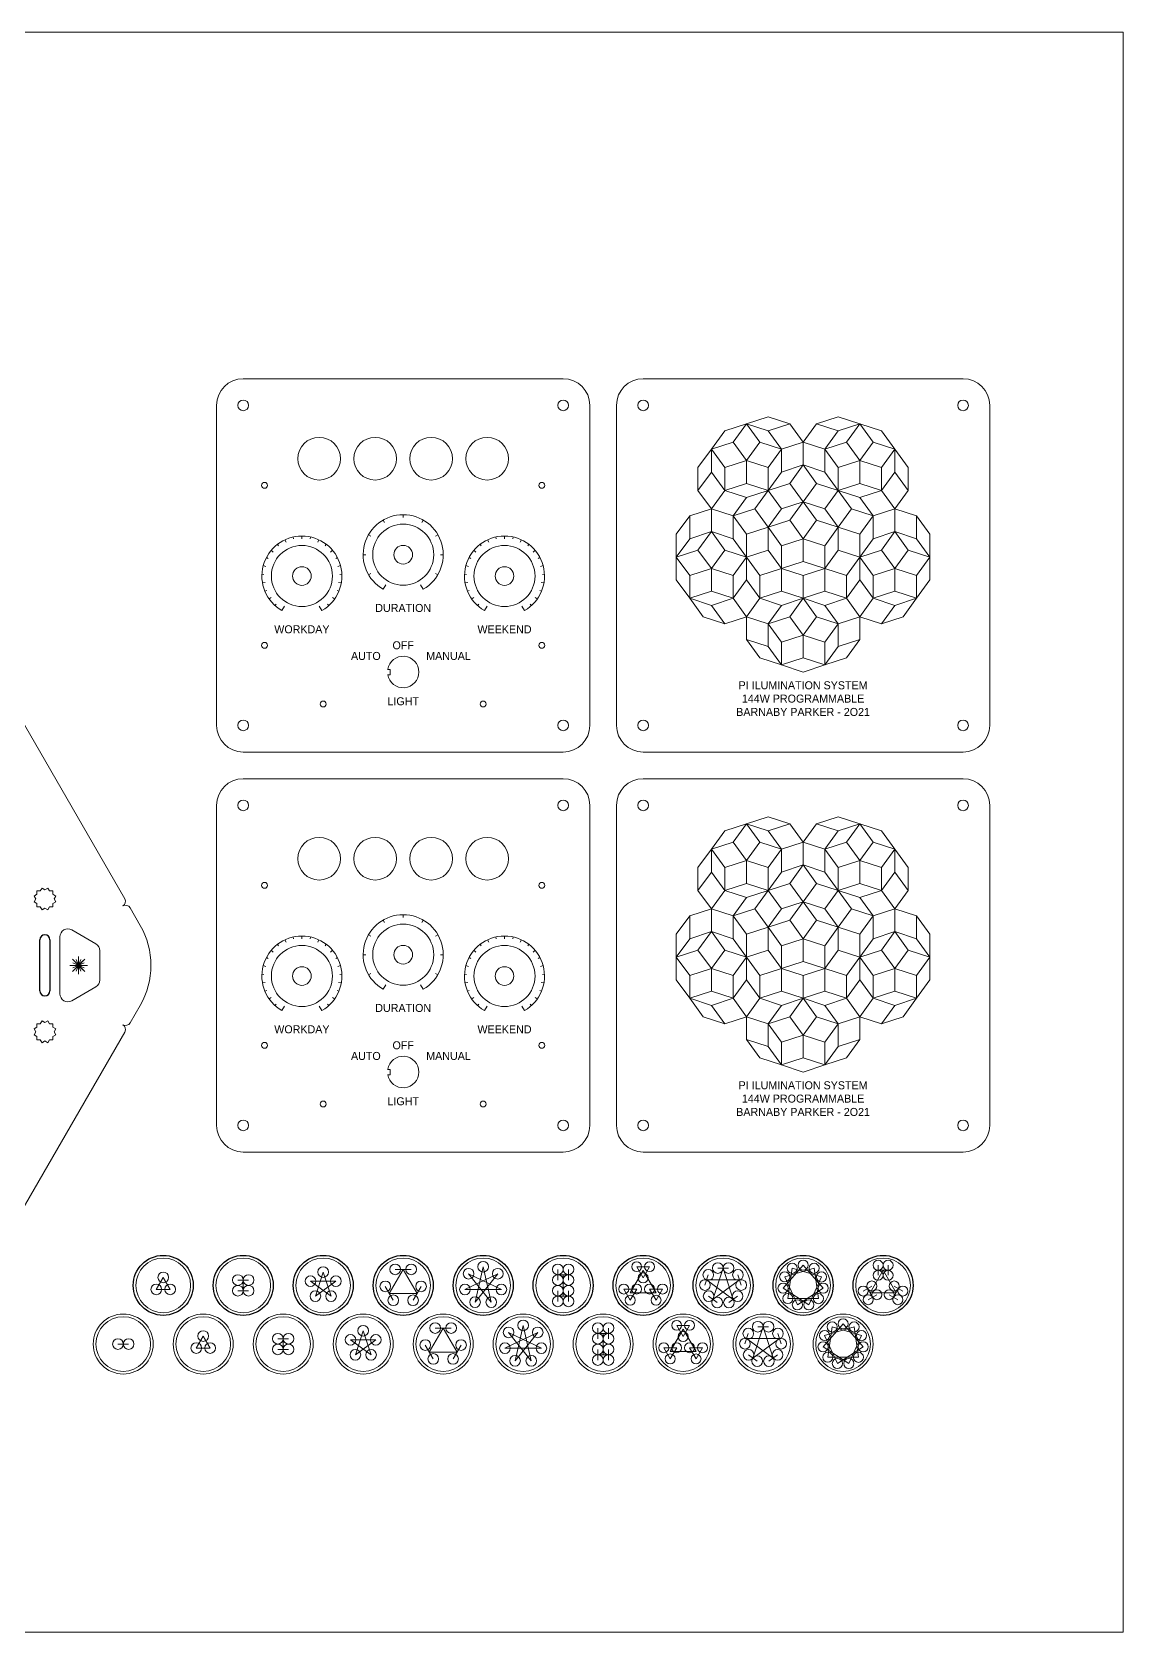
# Model space of a CAD drawing. Header units: millimetres. Extents: x -1250 to -350, y -300 to 300.
# Drawn here: x -759 to -350, y -300 to 300 of the extents above; entities that cross this region are included whole.
import ezdxf

# ---------------------------------------------------------------- set-up
doc = ezdxf.new("R2010")
doc.units = ezdxf.units.MM
doc.layers.get('0').update_dxf_attribs({"color": 1, "true_color": 0xff0000})
doc.layers.add('cut', color=1, linetype='Continuous', lineweight=20, true_color=0xff0000)
doc.layers.add('Vector Engrave', color=5, linetype='Continuous', lineweight=0, true_color=0x0000ff)
doc.styles.add('textstyle0', font='')
doc.styles.add('textstyle1', font='')
doc.styles.add('textstyle10', font='')
doc.styles.add('textstyle11', font='')
doc.styles.add('textstyle12', font='')
doc.styles.add('textstyle13', font='')
doc.styles.add('textstyle14', font='')
doc.styles.add('textstyle15', font='')
doc.styles.add('textstyle2', font='')
doc.styles.add('textstyle3', font='')
doc.styles.add('textstyle4', font='')
doc.styles.add('textstyle5', font='')
doc.styles.add('textstyle6', font='')
doc.styles.add('textstyle7', font='')
doc.styles.add('textstyle8', font='')
doc.styles.add('textstyle9', font='')
doc.styles.get('textstyle0').set_extended_font_data('Inconsolata Expanded ExtraLight')
doc.styles.get('textstyle1').set_extended_font_data('Inconsolata Expanded ExtraLight')
doc.styles.get('textstyle10').set_extended_font_data('Inconsolata Expanded ExtraLight')
doc.styles.get('textstyle11').set_extended_font_data('Inconsolata Expanded ExtraLight')
doc.styles.get('textstyle12').set_extended_font_data('Inconsolata Expanded ExtraLight')
doc.styles.get('textstyle13').set_extended_font_data('Inconsolata Expanded ExtraLight')
doc.styles.get('textstyle14').set_extended_font_data('Inconsolata Expanded ExtraLight')
doc.styles.get('textstyle15').set_extended_font_data('Inconsolata Expanded ExtraLight')
doc.styles.get('textstyle2').set_extended_font_data('Inconsolata Expanded ExtraLight')
doc.styles.get('textstyle3').set_extended_font_data('Inconsolata Expanded ExtraLight')
doc.styles.get('textstyle4').set_extended_font_data('Inconsolata Expanded ExtraLight')
doc.styles.get('textstyle5').set_extended_font_data('Inconsolata Expanded ExtraLight')
doc.styles.get('textstyle6').set_extended_font_data('Inconsolata Expanded ExtraLight')
doc.styles.get('textstyle7').set_extended_font_data('Inconsolata Expanded ExtraLight')
doc.styles.get('textstyle8').set_extended_font_data('Inconsolata Expanded ExtraLight')
doc.styles.get('textstyle9').set_extended_font_data('Inconsolata Expanded ExtraLight')

msp = doc.modelspace()

# ---------------------------------------------------------------- linework, layer by layer
for p, q in [((-756.25, -59.58), (-756.25, -40.42)), ((-752.5, -40.42), (-752.5, -59.58))]:
    msp.add_line(p, q)
for centre in [(-710, -170), (-680, -170), (-650, -170), (-620, -170), (-590, -170), (-560, -170), (-530, -170), (-500, -170), (-470, -170), (-440, -170)]:
    msp.add_circle(centre, 11.25)
for centre, start, end in [((-754.38, -40.42), 0, 180), ((-754.38, -59.58), 180, 0)]:
    msp.add_arc(centre, 1.88, start, end)
at = {"layer": 'cut'}
for p, q in [((-350, 300), (-1250, 300)), ((-350, -300), (-350, 300)), ((-680, 170), (-560, 170)), ((-530, 170), (-410, 170)), ((-690, 40), (-690, 160)), ((-550, 160), (-550, 40)), ((-540, 40), (-540, 160)), ((-400, 160), (-400, 40)), ((-825.57, 150.16), (-724.44, -25)), ((-624.9, 61), (-625.9, 61)), ((-624.9, 59), (-624.9, 61)), ((-625.9, 59), (-624.9, 59)), ((-560, 30), (-680, 30)), ((-410, 30), (-530, 30)), ((-680, 20), (-560, 20)), ((-530, 20), (-410, 20)), ((-690, -110), (-690, 10)), ((-550, 10), (-550, -110)), ((-540, -110), (-540, 10)), ((-400, 10), (-400, -110)), ((-757.37, -23.37), (-758.47, -24)), ((-756.11, -22.1), (-757.37, -22.1)), ((-757.37, -22.1), (-757.37, -23.37)), ((-755.47, -21), (-756.11, -22.1)), ((-754.38, -21.64), (-755.47, -21)), ((-753.28, -21), (-754.38, -21.64)), ((-752.64, -22.1), (-753.28, -21)), ((-751.37, -22.1), (-752.64, -22.1)), ((-751.37, -23.37), (-751.37, -22.1)), ((-750.28, -24), (-751.37, -23.37)), ((-758.47, -24), (-757.84, -25.1)), ((-757.84, -25.1), (-758.47, -26.2)), ((-758.47, -26.2), (-757.37, -26.83)), ((-757.37, -26.83), (-757.37, -28.1)), ((-757.37, -28.1), (-756.11, -28.1)), ((-756.11, -28.1), (-755.47, -29.2)), ((-755.47, -29.2), (-754.38, -28.57)), ((-754.38, -28.57), (-753.28, -29.2)), ((-753.28, -29.2), (-752.64, -28.1)), ((-752.64, -28.1), (-751.37, -28.1)), ((-751.37, -26.83), (-750.28, -26.2)), ((-751.37, -28.1), (-751.37, -26.83)), ((-750.91, -25.1), (-750.28, -24)), ((-750.28, -26.2), (-750.91, -25.1)), ((-718.67, -35), (-722.44, -28.46)), ((-748.75, -39.32), (-748.75, -60.68)), ((-744.25, -36.72), (-735.25, -41.92)), ((-733.75, -44.52), (-733.75, -55.48)), ((-735.25, -58.08), (-744.25, -63.28)), ((-718.67, -65), (-722.44, -71.54)), ((-756.11, -71.9), (-757.37, -71.9)), ((-757.37, -71.9), (-757.37, -73.17)), ((-755.47, -70.8), (-756.11, -71.9)), ((-754.38, -71.43), (-755.47, -70.8)), ((-753.28, -70.8), (-754.38, -71.43)), ((-752.64, -71.9), (-753.28, -70.8)), ((-751.37, -71.9), (-752.64, -71.9)), ((-751.37, -73.17), (-751.37, -71.9)), ((-724.44, -75), (-825.57, -250.16)), ((-757.37, -73.17), (-758.47, -73.8)), ((-758.47, -73.8), (-757.84, -74.9)), ((-757.84, -74.9), (-758.47, -76)), ((-758.47, -76), (-757.37, -76.63)), ((-757.37, -76.63), (-757.37, -77.9)), ((-757.37, -77.9), (-756.11, -77.9)), ((-756.11, -77.9), (-755.47, -79)), ((-753.28, -79), (-752.64, -77.9)), ((-752.64, -77.9), (-751.37, -77.9)), ((-750.28, -73.8), (-751.37, -73.17)), ((-751.37, -76.63), (-750.28, -76)), ((-751.37, -77.9), (-751.37, -76.63)), ((-750.91, -74.9), (-750.28, -73.8)), ((-750.28, -76), (-750.91, -74.9)), ((-755.47, -79), (-754.38, -78.36)), ((-754.38, -78.36), (-753.28, -79)), ((-624.9, -89), (-625.9, -89)), ((-624.9, -91), (-624.9, -89)), ((-625.9, -91), (-624.9, -91)), ((-560, -120), (-680, -120)), ((-410, -120), (-530, -120)), ((-1250, -300), (-350, -300))]:
    msp.add_line(p, q, dxfattribs=at)
for centre, radius in [((-680, 160), 2), ((-560, 160), 2), ((-530, 160), 2), ((-410, 160), 2), ((-651.5, 140), 8), ((-630.5, 140), 8), ((-609.5, 140), 8), ((-588.5, 140), 8), ((-672, 130), 1.1), ((-568, 130), 1.1), ((-620, 104), 3.5), ((-658, 96), 3.5), ((-582, 96), 3.5), ((-672, 70), 1.1), ((-568, 70), 1.1), ((-650, 48), 1.1), ((-590, 48), 1.1), ((-680, 40), 2), ((-560, 40), 2), ((-530, 40), 2), ((-410, 40), 2), ((-680, 10), 2), ((-560, 10), 2), ((-530, 10), 2), ((-410, 10), 2), ((-651.5, -10), 8), ((-630.5, -10), 8), ((-609.5, -10), 8), ((-588.5, -10), 8), ((-672, -20), 1.1), ((-568, -20), 1.1), ((-620, -46), 3.5), ((-658, -54), 3.5), ((-582, -54), 3.5), ((-672, -80), 1.1), ((-568, -80), 1.1), ((-650, -102), 1.1), ((-590, -102), 1.1), ((-680, -110), 2), ((-560, -110), 2), ((-530, -110), 2), ((-410, -110), 2), ((-725, -192), 11.25), ((-695, -192), 11.25), ((-665, -192), 11.25), ((-635, -192), 11.25), ((-605, -192), 11.25), ((-575, -192), 11.25), ((-545, -192), 11.25), ((-515, -192), 11.25), ((-485, -192), 11.25), ((-455, -192), 11.25)]:
    msp.add_circle(centre, radius, dxfattribs=at)
for centre, radius, start, end in [((-680, 160), 10, 90, 180), ((-680, 160), 10, 90, 180), ((-560, 160), 10, 0, 90), ((-560, 160), 10, 0, 90), ((-530, 160), 10, 90, 180), ((-530, 160), 10, 90, 180), ((-410, 160), 10, 0, 90), ((-410, 160), 10, 0, 90), ((-620, 60), 5.9, 189.75826, 170.24174), ((-680, 40), 10, 180, 270), ((-680, 40), 10, 180, 270), ((-560, 40), 10, 270, 0), ((-560, 40), 10, 270, 0), ((-530, 40), 10, 180, 270), ((-530, 40), 10, 180, 270), ((-410, 40), 10, 270, 0), ((-410, 40), 10, 270, 0), ((-680, 10), 10, 90, 180), ((-680, 10), 10, 90, 180), ((-560, 10), 10, 0, 90), ((-560, 10), 10, 0, 90), ((-530, 10), 10, 90, 180), ((-530, 10), 10, 90, 180), ((-410, 10), 10, 0, 90), ((-410, 10), 10, 0, 90), ((-726.17, -26), 2, 300, 30), ((-724.17, -29.46), 2, 30, 120), ((-744.64, -50.01), 30, 330, 30), ((-745.75, -39.32), 3, 60, 180), ((-736.75, -44.52), 3, 0, 60), ((-736.75, -55.48), 3, 300, 0), ((-745.75, -60.68), 3, 180, 300), ((-724.17, -70.54), 2, 240, 330), ((-726.17, -74), 2, 330, 60), ((-620, -90), 5.9, 189.75826, 170.24174), ((-680, -110), 10, 180, 270), ((-680, -110), 10, 180, 270), ((-560, -110), 10, 270, 0), ((-560, -110), 10, 270, 0), ((-530, -110), 10, 180, 270), ((-530, -110), 10, 180, 270), ((-410, -110), 10, 270, 0), ((-410, -110), 10, 270, 0)]:
    msp.add_arc(centre, radius, start, end, dxfattribs=at)
at = {"layer": 'Vector Engrave'}
for p, q in [((-499.39, 150.45), (-504.41, 143.54)), ((-491.27, 153.09), (-499.39, 150.45)), ((-496.29, 146.18), (-491.27, 153.09)), ((-483.14, 155.73), (-491.27, 153.09)), ((-486.25, 146.18), (-491.27, 153.09)), ((-483.14, 150.45), (-491.27, 153.09)), ((-483.14, 155.73), (-475.02, 153.09)), ((-475.02, 153.09), (-483.14, 150.45)), ((-478.12, 143.54), (-483.14, 150.45)), ((-475.02, 153.09), (-470, 146.18)), ((-464.98, 153.09), (-470, 146.18)), ((-456.86, 155.73), (-464.98, 153.09)), ((-464.98, 153.09), (-456.86, 150.45)), ((-456.86, 150.45), (-461.88, 143.54)), ((-456.86, 155.73), (-448.73, 153.09)), ((-448.73, 153.09), (-456.86, 150.45)), ((-453.75, 146.18), (-448.73, 153.09)), ((-443.71, 146.18), (-448.73, 153.09)), ((-440.61, 150.45), (-448.73, 153.09)), ((-435.59, 143.54), (-440.61, 150.45)), ((-496.29, 146.18), (-504.41, 143.54)), ((-491.27, 139.27), (-496.29, 146.18)), ((-491.27, 139.27), (-486.25, 146.18)), ((-486.25, 146.18), (-478.12, 143.54)), ((-478.12, 143.54), (-470, 146.18)), ((-470, 137.64), (-470, 146.18)), ((-470, 146.18), (-461.88, 143.54)), ((-453.75, 146.18), (-461.88, 143.54)), ((-448.73, 139.27), (-453.75, 146.18)), ((-448.73, 139.27), (-443.71, 146.18)), ((-443.71, 146.18), (-435.59, 143.54)), ((-509.43, 136.63), (-504.41, 143.54)), ((-499.39, 136.63), (-504.41, 143.54)), ((-504.41, 143.54), (-504.41, 135)), ((-491.27, 139.27), (-499.39, 136.63)), ((-483.14, 136.63), (-491.27, 139.27)), ((-491.27, 130.73), (-491.27, 139.27)), ((-478.12, 143.54), (-483.14, 136.63)), ((-478.12, 143.54), (-478.12, 135)), ((-461.88, 143.54), (-461.88, 135)), ((-461.88, 143.54), (-456.86, 136.63)), ((-456.86, 136.63), (-448.73, 139.27)), ((-448.73, 139.27), (-440.61, 136.63)), ((-448.73, 130.73), (-448.73, 139.27)), ((-440.61, 136.63), (-435.59, 143.54)), ((-430.57, 136.63), (-435.59, 143.54)), ((-435.59, 135), (-435.59, 143.54)), ((-509.43, 136.63), (-509.43, 128.09)), ((-509.43, 128.09), (-504.41, 135)), ((-504.41, 135), (-499.39, 128.09)), ((-499.39, 136.63), (-499.39, 128.09)), ((-483.14, 128.09), (-483.14, 136.63)), ((-483.14, 128.09), (-478.12, 135)), ((-470, 137.64), (-478.12, 135)), ((-470, 137.64), (-475.02, 130.73)), ((-470, 137.64), (-464.98, 130.73)), ((-470, 137.64), (-461.88, 135)), ((-456.86, 128.09), (-461.88, 135)), ((-456.86, 128.09), (-456.86, 136.63)), ((-440.61, 136.63), (-440.61, 128.09)), ((-440.61, 128.09), (-435.59, 135)), ((-430.57, 128.09), (-435.59, 135)), ((-430.57, 136.63), (-430.57, 128.09)), ((-509.43, 128.09), (-504.41, 121.18)), ((-504.41, 121.18), (-499.39, 128.09)), ((-499.39, 128.09), (-491.27, 130.73)), ((-499.39, 128.09), (-491.27, 125.45)), ((-483.14, 128.09), (-491.27, 130.73)), ((-483.14, 128.09), (-491.27, 125.45)), ((-483.14, 128.09), (-488.16, 121.18)), ((-483.14, 128.09), (-475.02, 130.73)), ((-483.14, 128.09), (-478.12, 121.18)), ((-475.02, 130.73), (-470, 123.82)), ((-464.98, 130.73), (-470, 123.82)), ((-456.86, 128.09), (-464.98, 130.73)), ((-456.86, 128.09), (-461.88, 121.18)), ((-456.86, 128.09), (-448.73, 130.73)), ((-456.86, 128.09), (-451.84, 121.18)), ((-456.86, 128.09), (-448.73, 125.45)), ((-440.61, 128.09), (-448.73, 130.73)), ((-440.61, 128.09), (-448.73, 125.45)), ((-440.61, 128.09), (-435.59, 121.18)), ((-430.57, 128.09), (-435.59, 121.18)), ((-512.53, 118.54), (-504.41, 121.18)), ((-496.29, 118.54), (-504.41, 121.18)), ((-504.41, 112.64), (-504.41, 121.18)), ((-496.29, 118.54), (-491.27, 125.45)), ((-496.29, 118.54), (-488.16, 121.18)), ((-488.16, 121.18), (-483.14, 114.27)), ((-478.12, 121.18), (-483.14, 114.27)), ((-470, 123.82), (-478.12, 121.18)), ((-475.02, 116.91), (-470, 123.82)), ((-464.98, 116.91), (-470, 123.82)), ((-461.88, 121.18), (-470, 123.82)), ((-456.86, 114.27), (-461.88, 121.18)), ((-451.84, 121.18), (-456.86, 114.27)), ((-443.71, 118.54), (-451.84, 121.18)), ((-443.71, 118.54), (-448.73, 125.45)), ((-443.71, 118.54), (-435.59, 121.18)), ((-427.47, 118.54), (-435.59, 121.18)), ((-435.59, 121.18), (-435.59, 112.64)), ((-627.5, 116.99), (-627, 116.12)), ((-620, 119), (-620, 118)), ((-612.5, 116.99), (-613, 116.12)), ((-517.55, 111.63), (-512.53, 118.54)), ((-512.53, 118.54), (-512.53, 110)), ((-496.29, 118.54), (-491.27, 111.63)), ((-496.29, 118.54), (-496.29, 110)), ((-491.27, 111.63), (-483.14, 114.27)), ((-475.02, 116.91), (-483.14, 114.27)), ((-478.12, 107.36), (-483.14, 114.27)), ((-483.14, 114.27), (-483.14, 105.73)), ((-470, 110), (-475.02, 116.91)), ((-470, 110), (-475.02, 116.91)), ((-470, 110), (-464.98, 116.91)), ((-470, 110), (-464.98, 116.91)), ((-464.98, 116.91), (-456.86, 114.27)), ((-461.88, 107.36), (-456.86, 114.27)), ((-448.73, 111.63), (-456.86, 114.27)), ((-456.86, 105.73), (-456.86, 114.27)), ((-443.71, 118.54), (-448.73, 111.63)), ((-443.71, 118.54), (-443.71, 110)), ((-427.47, 118.54), (-427.47, 110)), ((-422.45, 111.63), (-427.47, 118.54)), ((-664.34, 109.59), (-663.92, 108.69)), ((-661.25, 110.64), (-661.1, 109.96)), ((-658, 111), (-658, 110)), ((-654.75, 110.64), (-654.9, 109.96)), ((-651.66, 109.59), (-652.08, 108.69)), ((-632.99, 111.5), (-632.12, 111)), ((-607.01, 111.5), (-607.88, 111)), ((-588.34, 109.59), (-587.92, 108.69)), ((-585.25, 110.64), (-585.1, 109.96)), ((-582, 111), (-582, 110)), ((-578.75, 110.64), (-578.9, 109.96)), ((-575.66, 109.59), (-576.08, 108.69)), ((-517.55, 111.63), (-517.55, 103.09)), ((-512.53, 110), (-517.55, 103.09)), ((-504.41, 112.64), (-512.53, 110)), ((-509.43, 105.73), (-504.41, 112.64)), ((-504.41, 112.64), (-499.39, 105.73)), ((-504.41, 112.64), (-496.29, 110)), ((-491.27, 103.09), (-496.29, 110)), ((-491.27, 103.09), (-491.27, 111.63)), ((-470, 110), (-478.12, 107.36)), ((-470, 110), (-478.12, 107.36)), ((-470, 110), (-470, 101.46)), ((-470, 110), (-461.88, 107.36)), ((-470, 110), (-470, 101.46)), ((-470, 110), (-461.88, 107.36)), ((-448.73, 103.09), (-448.73, 111.63)), ((-448.73, 103.09), (-443.71, 110)), ((-435.59, 112.64), (-443.71, 110)), ((-435.59, 112.64), (-440.61, 105.73)), ((-430.57, 105.73), (-435.59, 112.64)), ((-427.47, 110), (-435.59, 112.64)), ((-422.45, 103.09), (-427.47, 110)), ((-422.45, 111.63), (-422.45, 103.09)), ((-671.31, 102.93), (-670.68, 102.6)), ((-669.49, 105.64), (-668.72, 105)), ((-667.13, 107.9), (-666.71, 107.34)), ((-648.87, 107.9), (-649.29, 107.34)), ((-646.51, 105.64), (-647.28, 105)), ((-644.69, 102.93), (-645.32, 102.6)), ((-635, 104), (-634, 104)), ((-605, 104), (-606, 104)), ((-595.31, 102.93), (-594.68, 102.6)), ((-593.49, 105.64), (-592.72, 105)), ((-591.13, 107.9), (-590.71, 107.34)), ((-572.87, 107.9), (-573.29, 107.34)), ((-570.51, 105.64), (-571.28, 105)), ((-568.69, 102.93), (-569.32, 102.6)), ((-509.43, 105.73), (-517.55, 103.09)), ((-512.53, 96.18), (-517.55, 103.09)), ((-517.55, 103.09), (-517.55, 94.55)), ((-504.41, 98.82), (-509.43, 105.73)), ((-499.39, 105.73), (-504.41, 98.82)), ((-491.27, 103.09), (-499.39, 105.73)), ((-491.27, 103.09), (-496.29, 96.18)), ((-491.27, 103.09), (-483.14, 105.73)), ((-491.27, 103.09), (-486.25, 96.18)), ((-491.27, 103.09), (-491.27, 94.55)), ((-483.14, 105.73), (-478.12, 98.82)), ((-478.12, 107.36), (-478.12, 98.82)), ((-461.88, 107.36), (-461.88, 98.82)), ((-461.88, 98.82), (-456.86, 105.73)), ((-448.73, 103.09), (-456.86, 105.73)), ((-448.73, 103.09), (-453.75, 96.18)), ((-448.73, 103.09), (-440.61, 105.73)), ((-448.73, 103.09), (-448.73, 94.55)), ((-448.73, 103.09), (-443.71, 96.18)), ((-440.61, 105.73), (-435.59, 98.82)), ((-435.59, 98.82), (-430.57, 105.73)), ((-430.57, 105.73), (-422.45, 103.09)), ((-427.47, 96.18), (-422.45, 103.09)), ((-422.45, 94.55), (-422.45, 103.09)), ((-672.99, 96.65), (-672.29, 96.62)), ((-672.49, 99.88), (-671.52, 99.62)), ((-643.51, 99.88), (-644.48, 99.62)), ((-643.01, 96.65), (-643.71, 96.62)), ((-632.99, 96.5), (-632.12, 97)), ((-607.01, 96.5), (-607.88, 97)), ((-596.99, 96.65), (-596.29, 96.62)), ((-596.49, 99.88), (-595.52, 99.62)), ((-567.51, 99.88), (-568.48, 99.62)), ((-567.01, 96.65), (-567.71, 96.62)), ((-504.41, 98.82), (-512.53, 96.18)), ((-512.53, 96.18), (-512.53, 87.64)), ((-504.41, 98.82), (-504.41, 90.28)), ((-496.29, 96.18), (-504.41, 98.82)), ((-496.29, 87.64), (-496.29, 96.18)), ((-486.25, 96.18), (-478.12, 98.82)), ((-486.25, 87.64), (-486.25, 96.18)), ((-470, 101.46), (-478.12, 98.82)), ((-478.12, 90.28), (-478.12, 98.82)), ((-478.12, 98.82), (-470, 96.18)), ((-470, 101.46), (-461.88, 98.82)), ((-470, 96.18), (-461.88, 98.82)), ((-470, 87.64), (-470, 96.18)), ((-453.75, 96.18), (-461.88, 98.82)), ((-461.88, 90.28), (-461.88, 98.82)), ((-453.75, 87.64), (-453.75, 96.18)), ((-443.71, 96.18), (-435.59, 98.82)), ((-443.71, 87.64), (-443.71, 96.18)), ((-435.59, 98.82), (-435.59, 90.28)), ((-435.59, 98.82), (-427.47, 96.18)), ((-427.47, 96.18), (-427.47, 87.64)), ((-672.77, 93.4), (-671.79, 93.57)), ((-671.86, 90.26), (-671.21, 90.53)), ((-644.14, 90.26), (-644.79, 90.53)), ((-643.23, 93.4), (-644.21, 93.57)), ((-627.5, 91.01), (-626.5, 92.74)), ((-612.5, 91.01), (-613.5, 92.74)), ((-596.77, 93.4), (-595.79, 93.57)), ((-595.86, 90.26), (-595.21, 90.53)), ((-568.14, 90.26), (-568.79, 90.53)), ((-567.23, 93.4), (-568.21, 93.57)), ((-517.55, 94.55), (-512.53, 87.64)), ((-504.41, 90.28), (-512.53, 87.64)), ((-504.41, 90.28), (-496.29, 87.64)), ((-496.29, 87.64), (-491.27, 94.55)), ((-486.25, 87.64), (-491.27, 94.55)), ((-486.25, 87.64), (-478.12, 90.28)), ((-470, 87.64), (-478.12, 90.28)), ((-470, 87.64), (-461.88, 90.28)), ((-453.75, 87.64), (-461.88, 90.28)), ((-453.75, 87.64), (-448.73, 94.55)), ((-443.71, 87.64), (-448.73, 94.55)), ((-435.59, 90.28), (-443.71, 87.64)), ((-435.59, 90.28), (-427.47, 87.64)), ((-427.47, 87.64), (-422.45, 94.55)), ((-670.29, 87.4), (-669.47, 87.97)), ((-668.13, 84.94), (-667.66, 85.46)), ((-665.5, 83.01), (-664.5, 84.74)), ((-650.5, 83.01), (-651.5, 84.74)), ((-647.87, 84.94), (-648.34, 85.46)), ((-645.71, 87.4), (-646.53, 87.97)), ((-594.29, 87.4), (-593.47, 87.97)), ((-592.13, 84.94), (-591.66, 85.46)), ((-589.5, 83.01), (-588.5, 84.74)), ((-574.5, 83.01), (-575.5, 84.74)), ((-571.87, 84.94), (-572.34, 85.46)), ((-569.71, 87.4), (-570.53, 87.97)), ((-507.51, 80.73), (-512.53, 87.64)), ((-512.53, 87.64), (-504.41, 85)), ((-504.41, 85), (-496.29, 87.64)), ((-499.39, 78.09), (-504.41, 85)), ((-491.27, 80.73), (-496.29, 87.64)), ((-486.25, 87.64), (-491.27, 80.73)), ((-486.25, 87.64), (-478.12, 85)), ((-483.14, 78.09), (-478.12, 85)), ((-470, 87.64), (-478.12, 85)), ((-470, 87.64), (-475.02, 80.73)), ((-470, 87.64), (-461.88, 85)), ((-470, 87.64), (-464.98, 80.73)), ((-453.75, 87.64), (-461.88, 85)), ((-456.86, 78.09), (-461.88, 85)), ((-453.75, 87.64), (-448.73, 80.73)), ((-443.71, 87.64), (-448.73, 80.73)), ((-443.71, 87.64), (-435.59, 85)), ((-440.61, 78.09), (-435.59, 85)), ((-435.59, 85), (-427.47, 87.64)), ((-432.49, 80.73), (-427.47, 87.64)), ((-507.51, 80.73), (-499.39, 78.09)), ((-499.39, 78.09), (-491.27, 80.73)), ((-491.27, 72.19), (-491.27, 80.73)), ((-483.14, 78.09), (-491.27, 80.73)), ((-483.14, 78.09), (-475.02, 80.73)), ((-478.12, 71.18), (-483.14, 78.09)), ((-483.14, 78.09), (-483.14, 69.55)), ((-475.02, 80.73), (-470, 73.82)), ((-464.98, 80.73), (-470, 73.82)), ((-456.86, 78.09), (-464.98, 80.73)), ((-461.88, 71.18), (-456.86, 78.09)), ((-448.73, 80.73), (-456.86, 78.09)), ((-456.86, 69.55), (-456.86, 78.09)), ((-440.61, 78.09), (-448.73, 80.73)), ((-448.73, 72.19), (-448.73, 80.73)), ((-432.49, 80.73), (-440.61, 78.09)), ((-491.27, 72.19), (-483.14, 69.55)), ((-486.25, 65.28), (-491.27, 72.19)), ((-470, 73.82), (-478.12, 71.18)), ((-470, 73.82), (-470, 65.28)), ((-470, 73.82), (-461.88, 71.18)), ((-448.73, 72.19), (-456.86, 69.55)), ((-453.75, 65.28), (-448.73, 72.19)), ((-483.14, 69.55), (-478.12, 62.64)), ((-478.12, 71.18), (-478.12, 62.64)), ((-461.88, 71.18), (-461.88, 62.64)), ((-461.88, 62.64), (-456.86, 69.55)), ((-486.25, 65.28), (-478.12, 62.64)), ((-470, 65.28), (-478.12, 62.64)), ((-478.12, 62.64), (-470, 60)), ((-470, 65.28), (-461.88, 62.64)), ((-470, 60), (-461.88, 62.64)), ((-453.75, 65.28), (-461.88, 62.64)), ((-499.39, 0.45), (-504.41, -6.46)), ((-491.27, 3.09), (-499.39, 0.45)), ((-496.29, -3.82), (-491.27, 3.09)), ((-483.14, 5.73), (-491.27, 3.09)), ((-486.25, -3.82), (-491.27, 3.09)), ((-483.14, 0.45), (-491.27, 3.09)), ((-483.14, 5.73), (-475.02, 3.09)), ((-475.02, 3.09), (-483.14, 0.45)), ((-478.12, -6.46), (-483.14, 0.45)), ((-475.02, 3.09), (-470, -3.82)), ((-464.98, 3.09), (-470, -3.82)), ((-456.86, 5.73), (-464.98, 3.09)), ((-464.98, 3.09), (-456.86, 0.45)), ((-456.86, 0.45), (-461.88, -6.46)), ((-456.86, 5.73), (-448.73, 3.09)), ((-448.73, 3.09), (-456.86, 0.45)), ((-453.75, -3.82), (-448.73, 3.09)), ((-443.71, -3.82), (-448.73, 3.09)), ((-440.61, 0.45), (-448.73, 3.09)), ((-435.59, -6.46), (-440.61, 0.45)), ((-496.29, -3.82), (-504.41, -6.46)), ((-491.27, -10.73), (-496.29, -3.82)), ((-491.27, -10.73), (-486.25, -3.82)), ((-486.25, -3.82), (-478.12, -6.46)), ((-478.12, -6.46), (-470, -3.82)), ((-470, -12.36), (-470, -3.82)), ((-470, -3.82), (-461.88, -6.46)), ((-453.75, -3.82), (-461.88, -6.46)), ((-448.73, -10.73), (-453.75, -3.82)), ((-448.73, -10.73), (-443.71, -3.82)), ((-443.71, -3.82), (-435.59, -6.46)), ((-509.43, -13.37), (-504.41, -6.46)), ((-499.39, -13.37), (-504.41, -6.46)), ((-504.41, -6.46), (-504.41, -15)), ((-491.27, -10.73), (-499.39, -13.37)), ((-483.14, -13.37), (-491.27, -10.73)), ((-491.27, -19.27), (-491.27, -10.73)), ((-478.12, -6.46), (-483.14, -13.37)), ((-478.12, -6.46), (-478.12, -15)), ((-461.88, -6.46), (-461.88, -15)), ((-461.88, -6.46), (-456.86, -13.37)), ((-456.86, -13.37), (-448.73, -10.73)), ((-448.73, -10.73), (-440.61, -13.37)), ((-448.73, -19.27), (-448.73, -10.73)), ((-440.61, -13.37), (-435.59, -6.46)), ((-430.57, -13.37), (-435.59, -6.46)), ((-435.59, -15), (-435.59, -6.46)), ((-509.43, -13.37), (-509.43, -21.91)), ((-509.43, -21.91), (-504.41, -15)), ((-504.41, -15), (-499.39, -21.91)), ((-499.39, -13.37), (-499.39, -21.91)), ((-483.14, -21.91), (-483.14, -13.37)), ((-483.14, -21.91), (-478.12, -15)), ((-470, -12.36), (-478.12, -15)), ((-470, -12.36), (-475.02, -19.27)), ((-470, -12.36), (-464.98, -19.27)), ((-470, -12.36), (-461.88, -15)), ((-456.86, -21.91), (-461.88, -15)), ((-456.86, -21.91), (-456.86, -13.37)), ((-440.61, -13.37), (-440.61, -21.91)), ((-440.61, -21.91), (-435.59, -15)), ((-430.57, -21.91), (-435.59, -15)), ((-430.57, -13.37), (-430.57, -21.91)), ((-509.43, -21.91), (-504.41, -28.82)), ((-504.41, -28.82), (-499.39, -21.91)), ((-499.39, -21.91), (-491.27, -19.27)), ((-499.39, -21.91), (-491.27, -24.55)), ((-483.14, -21.91), (-491.27, -19.27)), ((-483.14, -21.91), (-491.27, -24.55)), ((-483.14, -21.91), (-488.16, -28.82)), ((-483.14, -21.91), (-475.02, -19.27)), ((-483.14, -21.91), (-478.12, -28.82)), ((-475.02, -19.27), (-470, -26.18)), ((-464.98, -19.27), (-470, -26.18)), ((-456.86, -21.91), (-464.98, -19.27)), ((-456.86, -21.91), (-461.88, -28.82)), ((-456.86, -21.91), (-448.73, -19.27)), ((-456.86, -21.91), (-451.84, -28.82)), ((-456.86, -21.91), (-448.73, -24.55)), ((-440.61, -21.91), (-448.73, -19.27)), ((-440.61, -21.91), (-448.73, -24.55)), ((-440.61, -21.91), (-435.59, -28.82)), ((-430.57, -21.91), (-435.59, -28.82)), ((-512.53, -31.46), (-504.41, -28.82)), ((-496.29, -31.46), (-504.41, -28.82)), ((-504.41, -37.36), (-504.41, -28.82)), ((-496.29, -31.46), (-491.27, -24.55)), ((-496.29, -31.46), (-488.16, -28.82)), ((-488.16, -28.82), (-483.14, -35.73)), ((-478.12, -28.82), (-483.14, -35.73)), ((-470, -26.18), (-478.12, -28.82)), ((-475.02, -33.09), (-470, -26.18)), ((-464.98, -33.09), (-470, -26.18)), ((-461.88, -28.82), (-470, -26.18)), ((-456.86, -35.73), (-461.88, -28.82)), ((-451.84, -28.82), (-456.86, -35.73)), ((-443.71, -31.46), (-451.84, -28.82)), ((-443.71, -31.46), (-448.73, -24.55)), ((-443.71, -31.46), (-435.59, -28.82)), ((-427.47, -31.46), (-435.59, -28.82)), ((-435.59, -28.82), (-435.59, -37.36)), ((-627.5, -33.01), (-627, -33.88)), ((-620, -31), (-620, -32)), ((-612.5, -33.01), (-613, -33.88)), ((-517.55, -38.37), (-512.53, -31.46)), ((-512.53, -31.46), (-512.53, -40)), ((-496.29, -31.46), (-491.27, -38.37)), ((-496.29, -31.46), (-496.29, -40)), ((-491.27, -38.37), (-483.14, -35.73)), ((-475.02, -33.09), (-483.14, -35.73)), ((-478.12, -42.64), (-483.14, -35.73)), ((-483.14, -35.73), (-483.14, -44.27)), ((-470, -40), (-475.02, -33.09)), ((-470, -40), (-475.02, -33.09)), ((-470, -40), (-464.98, -33.09)), ((-470, -40), (-464.98, -33.09)), ((-464.98, -33.09), (-456.86, -35.73)), ((-461.88, -42.64), (-456.86, -35.73)), ((-448.73, -38.37), (-456.86, -35.73)), ((-456.86, -44.27), (-456.86, -35.73)), ((-443.71, -31.46), (-448.73, -38.37)), ((-443.71, -31.46), (-443.71, -40)), ((-427.47, -31.46), (-427.47, -40)), ((-422.45, -38.37), (-427.47, -31.46)), ((-664.34, -40.41), (-663.92, -41.31)), ((-661.25, -39.36), (-661.1, -40.04)), ((-658, -39), (-658, -40)), ((-654.75, -39.36), (-654.9, -40.04)), ((-651.66, -40.41), (-652.08, -41.31)), ((-632.99, -38.5), (-632.12, -39)), ((-607.01, -38.5), (-607.88, -39)), ((-588.34, -40.41), (-587.92, -41.31)), ((-585.25, -39.36), (-585.1, -40.04)), ((-582, -39), (-582, -40)), ((-578.75, -39.36), (-578.9, -40.04)), ((-575.66, -40.41), (-576.08, -41.31)), ((-517.55, -38.37), (-517.55, -46.91)), ((-512.53, -40), (-517.55, -46.91)), ((-504.41, -37.36), (-512.53, -40)), ((-509.43, -44.27), (-504.41, -37.36)), ((-504.41, -37.36), (-499.39, -44.27)), ((-504.41, -37.36), (-496.29, -40)), ((-491.27, -46.91), (-496.29, -40)), ((-491.27, -46.91), (-491.27, -38.37)), ((-470, -40), (-478.12, -42.64)), ((-470, -40), (-478.12, -42.64)), ((-470, -40), (-470, -48.54)), ((-470, -40), (-461.88, -42.64)), ((-470, -40), (-470, -48.54)), ((-470, -40), (-461.88, -42.64)), ((-448.73, -46.91), (-448.73, -38.37)), ((-448.73, -46.91), (-443.71, -40)), ((-435.59, -37.36), (-443.71, -40)), ((-435.59, -37.36), (-440.61, -44.27)), ((-430.57, -44.27), (-435.59, -37.36)), ((-427.47, -40), (-435.59, -37.36)), ((-422.45, -46.91), (-427.47, -40)), ((-422.45, -38.37), (-422.45, -46.91)), ((-739.41, -52.34), (-744.09, -47.66)), ((-739.41, -47.66), (-744.09, -52.34)), ((-740.87, -52.13), (-742.63, -47.87)), ((-740.87, -47.87), (-742.63, -52.13)), ((-741.75, -53.31), (-741.75, -46.69)), ((-741.75, -52.31), (-741.75, -47.69)), ((-671.31, -47.07), (-670.68, -47.4)), ((-669.49, -44.36), (-668.72, -45)), ((-667.13, -42.1), (-666.71, -42.66)), ((-648.87, -42.1), (-649.29, -42.66)), ((-646.51, -44.36), (-647.28, -45)), ((-644.69, -47.07), (-645.32, -47.4)), ((-635, -46), (-634, -46)), ((-605, -46), (-606, -46)), ((-595.31, -47.07), (-594.68, -47.4)), ((-593.49, -44.36), (-592.72, -45)), ((-591.13, -42.1), (-590.71, -42.66)), ((-572.87, -42.1), (-573.29, -42.66)), ((-570.51, -44.36), (-571.28, -45)), ((-568.69, -47.07), (-569.32, -47.4)), ((-509.43, -44.27), (-517.55, -46.91)), ((-512.53, -53.82), (-517.55, -46.91)), ((-517.55, -46.91), (-517.55, -55.45)), ((-504.41, -51.18), (-509.43, -44.27)), ((-499.39, -44.27), (-504.41, -51.18)), ((-491.27, -46.91), (-499.39, -44.27)), ((-491.27, -46.91), (-496.29, -53.82)), ((-491.27, -46.91), (-483.14, -44.27)), ((-491.27, -46.91), (-486.25, -53.82)), ((-491.27, -46.91), (-491.27, -55.45)), ((-483.14, -44.27), (-478.12, -51.18)), ((-478.12, -42.64), (-478.12, -51.18)), ((-461.88, -42.64), (-461.88, -51.18)), ((-461.88, -51.18), (-456.86, -44.27)), ((-448.73, -46.91), (-456.86, -44.27)), ((-448.73, -46.91), (-453.75, -53.82)), ((-448.73, -46.91), (-440.61, -44.27)), ((-448.73, -46.91), (-448.73, -55.45)), ((-448.73, -46.91), (-443.71, -53.82)), ((-440.61, -44.27), (-435.59, -51.18)), ((-435.59, -51.18), (-430.57, -44.27)), ((-430.57, -44.27), (-422.45, -46.91)), ((-427.47, -53.82), (-422.45, -46.91)), ((-422.45, -55.45), (-422.45, -46.91)), ((-738.44, -50), (-745.06, -50)), ((-739.44, -50), (-744.06, -50)), ((-739.62, -50.88), (-743.88, -49.12)), ((-739.62, -49.12), (-743.88, -50.88)), ((-740.12, -51.63), (-743.38, -48.37)), ((-740.12, -48.37), (-743.38, -51.63)), ((-672.99, -53.35), (-672.29, -53.38)), ((-672.49, -50.12), (-671.52, -50.38)), ((-643.51, -50.12), (-644.48, -50.38)), ((-643.01, -53.35), (-643.71, -53.38)), ((-632.99, -53.5), (-632.12, -53)), ((-607.01, -53.5), (-607.88, -53)), ((-596.99, -53.35), (-596.29, -53.38)), ((-596.49, -50.12), (-595.52, -50.38)), ((-567.51, -50.12), (-568.48, -50.38)), ((-567.01, -53.35), (-567.71, -53.38)), ((-504.41, -51.18), (-512.53, -53.82)), ((-512.53, -53.82), (-512.53, -62.36)), ((-504.41, -51.18), (-504.41, -59.72)), ((-496.29, -53.82), (-504.41, -51.18)), ((-496.29, -62.36), (-496.29, -53.82)), ((-486.25, -53.82), (-478.12, -51.18)), ((-486.25, -62.36), (-486.25, -53.82)), ((-470, -48.54), (-478.12, -51.18)), ((-478.12, -59.72), (-478.12, -51.18)), ((-478.12, -51.18), (-470, -53.82)), ((-470, -48.54), (-461.88, -51.18)), ((-470, -53.82), (-461.88, -51.18)), ((-470, -62.36), (-470, -53.82)), ((-453.75, -53.82), (-461.88, -51.18)), ((-461.88, -59.72), (-461.88, -51.18)), ((-453.75, -62.36), (-453.75, -53.82)), ((-443.71, -53.82), (-435.59, -51.18)), ((-443.71, -62.36), (-443.71, -53.82)), ((-435.59, -51.18), (-435.59, -59.72)), ((-435.59, -51.18), (-427.47, -53.82)), ((-427.47, -53.82), (-427.47, -62.36)), ((-672.77, -56.6), (-671.79, -56.43)), ((-671.86, -59.74), (-671.21, -59.47)), ((-644.14, -59.74), (-644.79, -59.47)), ((-643.23, -56.6), (-644.21, -56.43)), ((-627.5, -58.99), (-626.5, -57.26)), ((-612.5, -58.99), (-613.5, -57.26)), ((-596.77, -56.6), (-595.79, -56.43)), ((-595.86, -59.74), (-595.21, -59.47)), ((-568.14, -59.74), (-568.79, -59.47)), ((-567.23, -56.6), (-568.21, -56.43)), ((-517.55, -55.45), (-512.53, -62.36)), ((-504.41, -59.72), (-512.53, -62.36)), ((-504.41, -59.72), (-496.29, -62.36)), ((-496.29, -62.36), (-491.27, -55.45)), ((-486.25, -62.36), (-491.27, -55.45)), ((-486.25, -62.36), (-478.12, -59.72)), ((-470, -62.36), (-478.12, -59.72)), ((-470, -62.36), (-461.88, -59.72)), ((-453.75, -62.36), (-461.88, -59.72)), ((-453.75, -62.36), (-448.73, -55.45)), ((-443.71, -62.36), (-448.73, -55.45)), ((-435.59, -59.72), (-443.71, -62.36)), ((-435.59, -59.72), (-427.47, -62.36)), ((-427.47, -62.36), (-422.45, -55.45)), ((-670.29, -62.6), (-669.47, -62.03)), ((-668.13, -65.06), (-667.66, -64.54)), ((-665.5, -66.99), (-664.5, -65.26)), ((-650.5, -66.99), (-651.5, -65.26)), ((-647.87, -65.06), (-648.34, -64.54)), ((-645.71, -62.6), (-646.53, -62.03)), ((-594.29, -62.6), (-593.47, -62.03)), ((-592.13, -65.06), (-591.66, -64.54)), ((-589.5, -66.99), (-588.5, -65.26)), ((-574.5, -66.99), (-575.5, -65.26)), ((-571.87, -65.06), (-572.34, -64.54)), ((-569.71, -62.6), (-570.53, -62.03)), ((-507.51, -69.27), (-512.53, -62.36)), ((-512.53, -62.36), (-504.41, -65)), ((-504.41, -65), (-496.29, -62.36)), ((-499.39, -71.91), (-504.41, -65)), ((-491.27, -69.27), (-496.29, -62.36)), ((-486.25, -62.36), (-491.27, -69.27)), ((-486.25, -62.36), (-478.12, -65)), ((-483.14, -71.91), (-478.12, -65)), ((-470, -62.36), (-478.12, -65)), ((-470, -62.36), (-475.02, -69.27)), ((-470, -62.36), (-461.88, -65)), ((-470, -62.36), (-464.98, -69.27)), ((-453.75, -62.36), (-461.88, -65)), ((-456.86, -71.91), (-461.88, -65)), ((-453.75, -62.36), (-448.73, -69.27)), ((-443.71, -62.36), (-448.73, -69.27)), ((-443.71, -62.36), (-435.59, -65)), ((-440.61, -71.91), (-435.59, -65)), ((-435.59, -65), (-427.47, -62.36)), ((-432.49, -69.27), (-427.47, -62.36)), ((-507.51, -69.27), (-499.39, -71.91)), ((-499.39, -71.91), (-491.27, -69.27)), ((-491.27, -77.81), (-491.27, -69.27)), ((-483.14, -71.91), (-491.27, -69.27)), ((-483.14, -71.91), (-475.02, -69.27)), ((-478.12, -78.82), (-483.14, -71.91)), ((-483.14, -71.91), (-483.14, -80.45)), ((-475.02, -69.27), (-470, -76.18)), ((-464.98, -69.27), (-470, -76.18)), ((-456.86, -71.91), (-464.98, -69.27)), ((-461.88, -78.82), (-456.86, -71.91)), ((-448.73, -69.27), (-456.86, -71.91)), ((-456.86, -80.45), (-456.86, -71.91)), ((-440.61, -71.91), (-448.73, -69.27)), ((-448.73, -77.81), (-448.73, -69.27)), ((-432.49, -69.27), (-440.61, -71.91)), ((-491.27, -77.81), (-483.14, -80.45)), ((-486.25, -84.72), (-491.27, -77.81)), ((-470, -76.18), (-478.12, -78.82)), ((-470, -76.18), (-470, -84.72)), ((-470, -76.18), (-461.88, -78.82)), ((-448.73, -77.81), (-456.86, -80.45)), ((-453.75, -84.72), (-448.73, -77.81)), ((-483.14, -80.45), (-478.12, -87.36)), ((-478.12, -78.82), (-478.12, -87.36)), ((-461.88, -78.82), (-461.88, -87.36)), ((-461.88, -87.36), (-456.86, -80.45)), ((-486.25, -84.72), (-478.12, -87.36)), ((-470, -84.72), (-478.12, -87.36)), ((-478.12, -87.36), (-470, -90)), ((-470, -84.72), (-461.88, -87.36)), ((-470, -90), (-461.88, -87.36)), ((-453.75, -84.72), (-461.88, -87.36)), ((-710, -167), (-712.6, -171.5)), ((-707.4, -171.5), (-710, -167)), ((-682, -168), (-678, -168)), ((-680, -172), (-680, -168)), ((-650, -165), (-652.94, -174.05)), ((-647.06, -174.05), (-650, -165)), ((-625.2, -173), (-620, -164)), ((-623, -164), (-617, -164)), ((-620, -164), (-614.8, -173)), ((-596.82, -171.56), (-584.53, -165.64)), ((-586.96, -176.31), (-595.47, -165.64)), ((-595.47, -165.64), (-583.18, -171.56)), ((-593.04, -176.31), (-590, -163)), ((-584.53, -165.64), (-593.04, -176.31)), ((-590, -163), (-586.96, -176.31)), ((-562, -168), (-562, -164)), ((-562, -166), (-558, -166)), ((-560, -174), (-560, -166)), ((-558, -168), (-558, -164)), ((-534.85, -172.8), (-530, -164.4)), ((-527.58, -163), (-532.42, -163)), ((-532.42, -163), (-530, -167.2)), ((-530, -167.2), (-527.58, -163)), ((-530, -164.4), (-525.15, -172.8)), ((-506.8, -169.89), (-505.56, -166.09)), ((-506.18, -167.99), (-496.18, -175.26)), ((-493.82, -167.99), (-506.18, -167.99)), ((-500, -163.5), (-503.82, -175.26)), ((-503.82, -175.26), (-493.82, -167.99)), ((-502, -163.5), (-498, -163.5)), ((-496.18, -175.26), (-500, -163.5)), ((-494.44, -166.09), (-493.2, -169.89)), ((-477.52, -171.08), (-470, -162.4)), ((-476.91, -166.84), (-465.88, -163.61)), ((-472.15, -177.29), (-476.91, -166.84)), ((-475.75, -174.97), (-474.11, -163.61)), ((-474.11, -163.61), (-463.08, -166.85)), ((-470, -162.4), (-462.48, -171.09)), ((-463.08, -166.85), (-467.86, -177.29)), ((-465.88, -163.61), (-464.26, -174.98)), ((-444.88, -172.82), (-440, -164.36)), ((-441.88, -162.48), (-441.88, -166.24)), ((-441.88, -164.36), (-438.12, -164.36)), ((-440, -164.36), (-435.12, -172.82)), ((-438.12, -166.24), (-438.12, -162.48)), ((-712.6, -171.5), (-707.4, -171.5)), ((-682, -172), (-678, -172)), ((-654.76, -168.45), (-647.06, -174.05)), ((-645.24, -168.45), (-654.76, -168.45)), ((-652.94, -174.05), (-645.24, -168.45)), ((-623.7, -175.6), (-626.7, -170.4)), ((-614.8, -173), (-625.2, -173)), ((-613.3, -170.4), (-616.3, -175.6)), ((-583.18, -171.56), (-596.82, -171.56)), ((-562, -176), (-562, -172)), ((-562, -174), (-558, -174)), ((-558, -176), (-558, -172)), ((-537.27, -171.4), (-534.85, -175.6)), ((-532.42, -171.4), (-537.27, -171.4)), ((-534.85, -175.6), (-532.42, -171.4)), ((-525.15, -172.8), (-534.85, -172.8)), ((-522.73, -171.4), (-527.58, -171.4)), ((-527.58, -171.4), (-525.15, -175.6)), ((-525.15, -175.6), (-522.73, -171.4)), ((-467.86, -177.29), (-477.52, -171.08)), ((-462.48, -171.09), (-472.15, -177.29)), ((-444.2, -170.25), (-447.45, -172.13)), ((-443.94, -174.45), (-445.82, -171.19)), ((-445.57, -175.39), (-442.32, -173.51)), ((-435.12, -172.82), (-444.88, -172.82)), ((-437.68, -173.51), (-434.43, -175.39)), ((-434.18, -171.19), (-436.06, -174.45)), ((-432.55, -172.13), (-435.8, -170.25)), ((-502.2, -176.43), (-505.44, -174.08)), ((-494.56, -174.08), (-497.8, -176.43)), ((-464.26, -174.98), (-475.75, -174.97)), ((-610.2, -195), (-605, -186)), ((-608, -186), (-602, -186)), ((-605, -186), (-599.8, -195)), ((-578.04, -198.31), (-575, -185)), ((-575, -185), (-571.96, -198.31)), ((-547, -190), (-547, -186)), ((-543, -190), (-543, -186)), ((-512.58, -185), (-517.42, -185)), ((-517.42, -185), (-515, -189.2)), ((-515, -189.2), (-512.58, -185)), ((-485, -185.5), (-488.82, -197.26)), ((-487, -185.5), (-483, -185.5)), ((-481.18, -197.26), (-485, -185.5)), ((-462.52, -193.08), (-455, -184.4)), ((-461.91, -188.84), (-450.88, -185.61)), ((-460.75, -196.97), (-459.11, -185.61)), ((-459.11, -185.61), (-448.08, -188.85)), ((-455, -184.4), (-447.48, -193.09)), ((-450.88, -185.61), (-449.26, -196.98)), ((-727, -192), (-723, -192)), ((-695, -189), (-697.6, -193.5)), ((-692.4, -193.5), (-695, -189)), ((-667, -190), (-663, -190)), ((-665, -194), (-665, -190)), ((-639.76, -190.45), (-632.06, -196.05)), ((-630.24, -190.45), (-639.76, -190.45)), ((-635, -187), (-637.94, -196.05)), ((-637.94, -196.05), (-630.24, -190.45)), ((-632.06, -196.05), (-635, -187)), ((-581.82, -193.56), (-569.53, -187.64)), ((-571.96, -198.31), (-580.47, -187.64)), ((-580.47, -187.64), (-568.18, -193.56)), ((-569.53, -187.64), (-578.04, -198.31)), ((-547, -188), (-543, -188)), ((-545, -196), (-545, -188)), ((-519.85, -194.8), (-515, -186.4)), ((-515, -186.4), (-510.15, -194.8)), ((-491.8, -191.89), (-490.56, -188.09)), ((-491.18, -189.99), (-481.18, -197.26)), ((-478.82, -189.99), (-491.18, -189.99)), ((-488.82, -197.26), (-478.82, -189.99)), ((-479.44, -188.09), (-478.2, -191.89)), ((-457.15, -199.29), (-461.91, -188.84)), ((-448.08, -188.85), (-452.86, -199.29)), ((-697.6, -193.5), (-692.4, -193.5)), ((-667, -194), (-663, -194)), ((-608.7, -197.6), (-611.7, -192.4)), ((-599.8, -195), (-610.2, -195)), ((-598.3, -192.4), (-601.3, -197.6)), ((-568.18, -193.56), (-581.82, -193.56)), ((-547, -198), (-547, -194)), ((-547, -196), (-543, -196)), ((-543, -198), (-543, -194)), ((-522.27, -193.4), (-519.85, -197.6)), ((-517.42, -193.4), (-522.27, -193.4)), ((-519.85, -197.6), (-517.42, -193.4)), ((-510.15, -194.8), (-519.85, -194.8)), ((-507.73, -193.4), (-512.58, -193.4)), ((-512.58, -193.4), (-510.15, -197.6)), ((-510.15, -197.6), (-507.73, -193.4)), ((-487.2, -198.43), (-490.44, -196.08)), ((-479.56, -196.08), (-482.8, -198.43)), ((-452.86, -199.29), (-462.52, -193.08)), ((-449.26, -196.98), (-460.75, -196.97)), ((-447.48, -193.09), (-457.15, -199.29))]:
    msp.add_line(p, q, dxfattribs=at)
for centre, radius in [((-620, 104), 11.45), ((-658, 96), 11.45), ((-582, 96), 11.45), ((-620, -46), 11.45), ((-658, -54), 11.45), ((-582, -54), 11.45), ((-710, -170), 10.25), ((-680, -170), 10.25), ((-650, -170), 10.25), ((-620, -170), 10.25), ((-623, -164), 2), ((-617, -164), 2), ((-590, -170), 10.25), ((-590, -163), 2), ((-560, -170), 10.25), ((-562, -164), 2), ((-558, -164), 2), ((-530, -170), 10.25), ((-532.42, -163), 1.87), ((-527.58, -163), 1.87), ((-500, -170), 10.25), ((-502, -163.5), 2), ((-498, -163.5), 2), ((-470, -170), 10.25), ((-474.11, -163.61), 1.9), ((-470, -162.4), 1.9), ((-465.88, -163.61), 1.9), ((-440, -170), 10.25), ((-441.88, -162.48), 1.88), ((-438.12, -162.48), 1.88), ((-710, -167), 2), ((-682, -168), 2), ((-678, -168), 2), ((-654.76, -168.45), 2), ((-650, -165), 2), ((-645.24, -168.45), 2), ((-595.47, -165.64), 2), ((-584.53, -165.64), 2), ((-562, -168), 2), ((-558, -168), 2), ((-530, -167.2), 1.87), ((-506.8, -169.89), 2), ((-505.56, -166.09), 2), ((-494.44, -166.09), 2), ((-493.2, -169.89), 2), ((-476.91, -166.84), 1.9), ((-463.08, -166.85), 1.9), ((-441.88, -166.24), 1.88), ((-438.12, -166.24), 1.88), ((-712.6, -171.5), 2), ((-707.4, -171.5), 2), ((-682, -172), 2), ((-678, -172), 2), ((-652.94, -174.05), 2), ((-647.06, -174.05), 2), ((-626.7, -170.4), 2), ((-623.7, -175.6), 2), ((-616.3, -175.6), 2), ((-613.3, -170.4), 2), ((-596.82, -171.56), 2), ((-583.18, -171.56), 2), ((-562, -172), 2), ((-562, -176), 2), ((-558, -172), 2), ((-558, -176), 2), ((-537.27, -171.4), 1.87), ((-534.85, -175.6), 1.87), ((-532.42, -171.4), 1.87), ((-527.58, -171.4), 1.87), ((-525.15, -175.6), 1.87), ((-522.73, -171.4), 1.87), ((-505.44, -174.08), 2), ((-494.56, -174.08), 2), ((-477.52, -171.08), 1.9), ((-475.75, -174.97), 1.9), ((-464.26, -174.98), 1.9), ((-462.48, -171.09), 1.9), ((-447.45, -172.13), 1.88), ((-445.57, -175.39), 1.88), ((-444.2, -170.25), 1.88), ((-442.32, -173.51), 1.88), ((-437.68, -173.51), 1.88), ((-435.8, -170.25), 1.88), ((-434.43, -175.39), 1.88), ((-432.55, -172.13), 1.88), ((-593.04, -176.31), 2), ((-586.96, -176.31), 2), ((-502.2, -176.43), 2), ((-497.8, -176.43), 2), ((-472.15, -177.29), 1.9), ((-467.86, -177.29), 1.9), ((-725, -192), 10.25), ((-695, -192), 10.25), ((-665, -192), 10.25), ((-635, -192), 10.25), ((-635, -187), 2), ((-605, -192), 10.25), ((-608, -186), 2), ((-602, -186), 2), ((-575, -192), 10.25), ((-580.47, -187.64), 2), ((-575, -185), 2), ((-569.53, -187.64), 2), ((-545, -192), 10.25), ((-547, -186), 2), ((-543, -186), 2), ((-515, -192), 10.25), ((-517.42, -185), 1.87), ((-512.58, -185), 1.87), ((-485, -192), 10.25), ((-487, -185.5), 2), ((-483, -185.5), 2), ((-455, -192), 10.25), ((-459.11, -185.61), 1.9), ((-455, -184.4), 1.9), ((-450.88, -185.61), 1.9), ((-727, -192), 2), ((-723, -192), 2), ((-697.6, -193.5), 2), ((-695, -189), 2), ((-692.4, -193.5), 2), ((-667, -190), 2), ((-667, -194), 2), ((-663, -190), 2), ((-663, -194), 2), ((-639.76, -190.45), 2), ((-630.24, -190.45), 2), ((-611.7, -192.4), 2), ((-598.3, -192.4), 2), ((-581.82, -193.56), 2), ((-568.18, -193.56), 2), ((-547, -190), 2), ((-547, -194), 2), ((-543, -190), 2), ((-543, -194), 2), ((-522.27, -193.4), 1.87), ((-517.42, -193.4), 1.87), ((-515, -189.2), 1.87), ((-512.58, -193.4), 1.87), ((-507.73, -193.4), 1.87), ((-491.8, -191.89), 2), ((-490.56, -188.09), 2), ((-479.44, -188.09), 2), ((-478.2, -191.89), 2), ((-462.52, -193.08), 1.9), ((-461.91, -188.84), 1.9), ((-448.08, -188.85), 1.9), ((-447.48, -193.09), 1.9), ((-637.94, -196.05), 2), ((-632.06, -196.05), 2), ((-608.7, -197.6), 2), ((-601.3, -197.6), 2), ((-578.04, -198.31), 2), ((-571.96, -198.31), 2), ((-547, -198), 2), ((-543, -198), 2), ((-519.85, -197.6), 1.87), ((-510.15, -197.6), 1.87), ((-490.44, -196.08), 2), ((-487.2, -198.43), 2), ((-482.8, -198.43), 2), ((-479.56, -196.08), 2), ((-460.75, -196.97), 1.9), ((-457.15, -199.29), 1.9), ((-452.86, -199.29), 1.9), ((-449.26, -196.98), 1.9)]:
    msp.add_circle(centre, radius, dxfattribs=at)
for centre in [(-620, 104), (-658, 96), (-582, 96), (-620, -46), (-658, -54), (-582, -54)]:
    msp.add_arc(centre, 15, 300, 240, dxfattribs=at)

# ---------------------------------------------------------------- texts
at = {"layer": 'Vector Engrave', "char_height": 3, "attachment_point": 5}
for s, insert, style in [('DURATION', (-620, 84), 'textstyle5'), ('\\fSource Code Pro ExtraLight|b0|i0|c0|p0;WORKDAY', (-658, 76), 'textstyle1'), ('\\fSource Code Pro ExtraLight|b0|i0|c0|p0;WEEKEND', (-582, 76), 'textstyle3'), ('\\fSource Code Pro ExtraLight|b0|i0|c0|p0;AUTO', (-634, 66), 'textstyle7'), ('OFF', (-620, 70), 'textstyle11'), ('\\fSource Code Pro ExtraLight|b0|i0|c0|p0;MANUAL', (-603, 66), 'textstyle13'), ('PI ILUMINATION SYSTEM\\P144W PROGRAMMABLE\\PBARNABY PARKER - 2O21', (-470, 50), 'textstyle0'), ('LIGHT', (-620, 49), 'textstyle9'), ('DURATION', (-620, -66), 'textstyle6'), ('\\fSource Code Pro ExtraLight|b0|i0|c0|p0;WORKDAY', (-658, -74), 'textstyle2'), ('\\fSource Code Pro ExtraLight|b0|i0|c0|p0;WEEKEND', (-582, -74), 'textstyle4'), ('\\fSource Code Pro ExtraLight|b0|i0|c0|p0;AUTO', (-634, -84), 'textstyle8'), ('OFF', (-620, -80), 'textstyle12'), ('\\fSource Code Pro ExtraLight|b0|i0|c0|p0;MANUAL', (-603, -84), 'textstyle14'), ('PI ILUMINATION SYSTEM\\P144W PROGRAMMABLE\\PBARNABY PARKER - 2O21', (-470, -100), 'textstyle15'), ('LIGHT', (-620, -101), 'textstyle10')]:
    msp.add_mtext(s, dxfattribs=dict(at, insert=insert, style=style))

doc.saveas('drawing.dxf')
